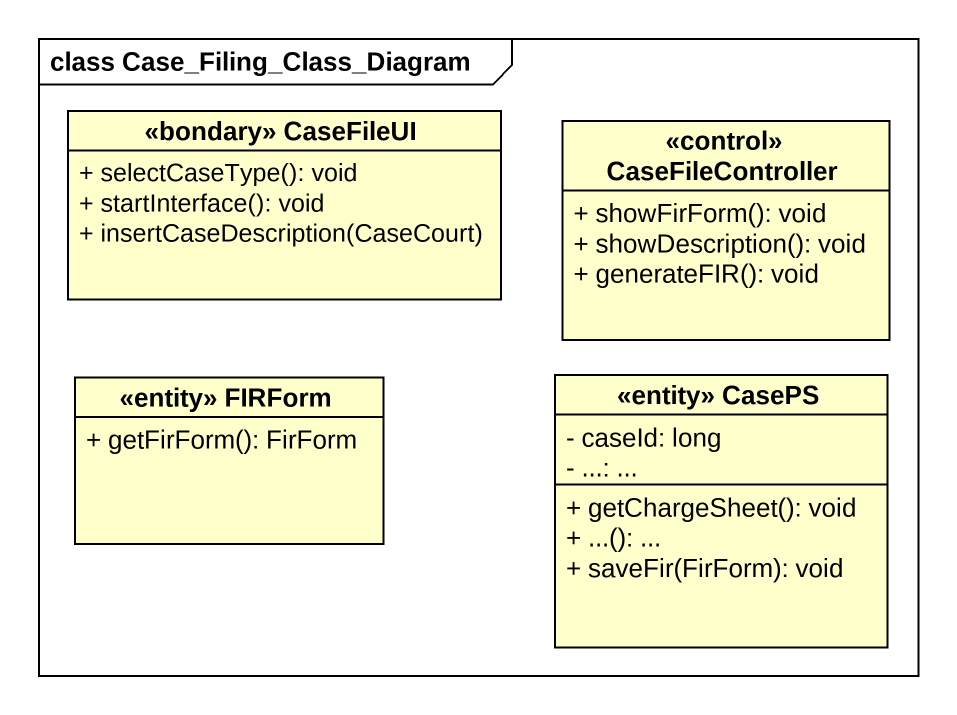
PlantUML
@startuml
mainframe class Case_Filing_Class_Diagram
hide circle
hide empty members
skinparam classAttributeIconSize 0
class "<<bondary>> CaseFileUI" as bondary_CaseFileUI {
  + selectCaseType(): void
  + startInterface(): void
  + insertCaseDescription(CaseCourt)
}
class "<<control>> CaseFileController" as control_CaseFileController {
  + showFirForm(): void
  + showDescription(): void
  + generateFIR(): void
}
class "<<entity>> FIRForm" as entity_FIRForm {
  + getFirForm(): FirForm
}
class "<<entity>> CasePS" as entity_CasePS {
  - caseId: long
  - ...: ...
  + getChargeSheet(): void
  + ...(): ...
  + saveFir(FirForm): void
}
@enduml
